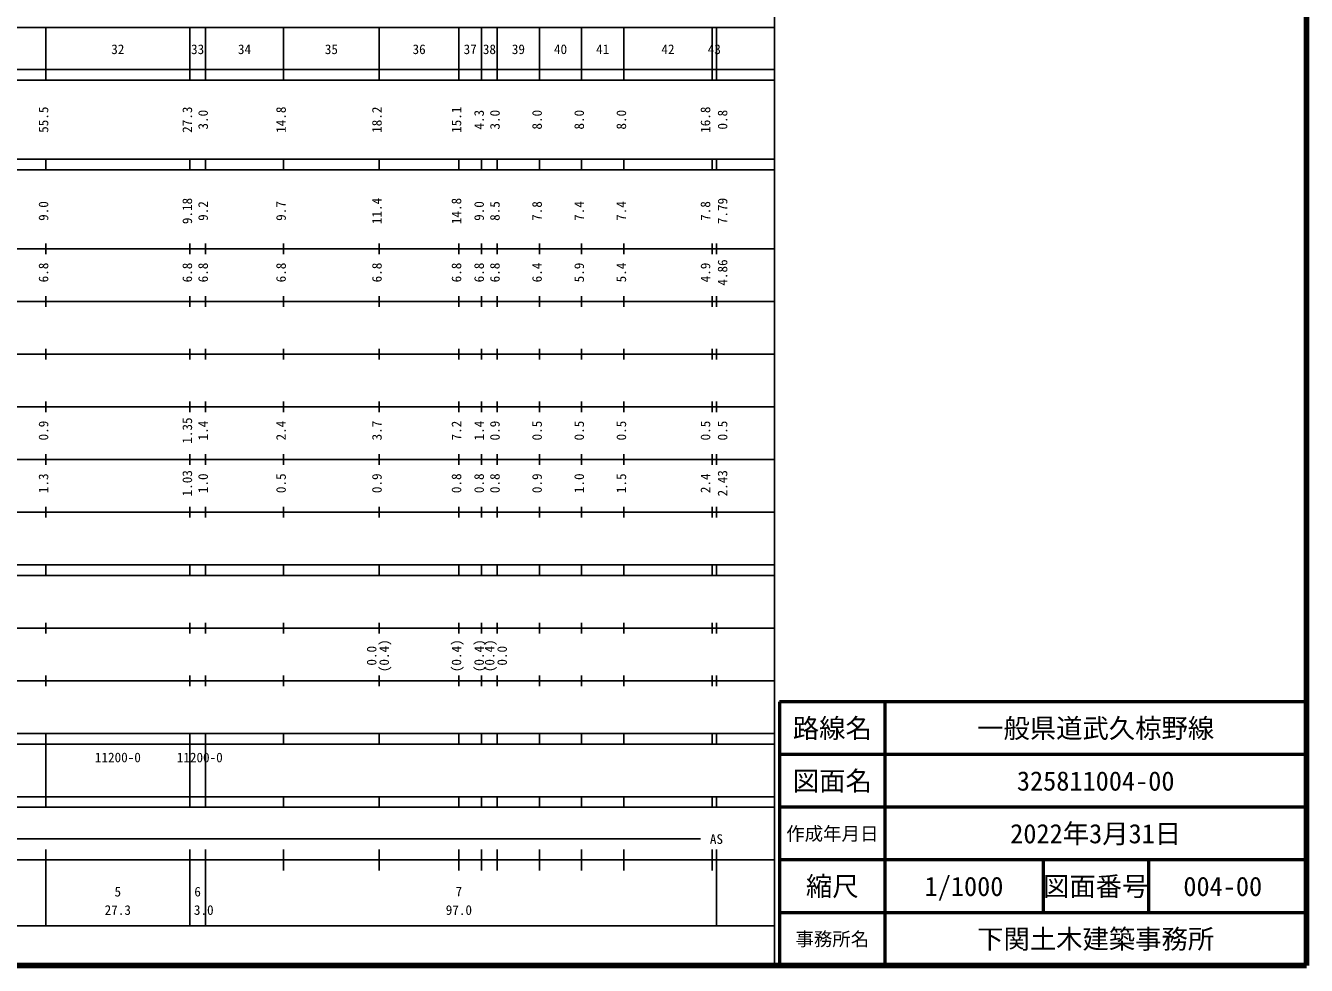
# Model space of a CAD drawing. Units: millimetres at full size, sheet at 1:1000; details may follow other scales. Extents: x 40000 to 680000, y 20000 to 380000.
# Drawn here: x 436848 to 680000, y 20000 to 198357 of the extents above; entities that cross this region are included whole.
import ezdxf
from ezdxf.enums import TextEntityAlignment as Align

# ---------------------------------------------------------------- set-up
doc = ezdxf.new("R2010")
doc.units = ezdxf.units.MM
doc.header["$LTSCALE"] = 1000
for name, color, linetype, lineweight in [('M-TTL', 2, 'Continuous', 140), ('M-TTL-BAND', 7, 'Continuous', 25), ('M-TTL-FRAM', 2, 'Continuous', 50), ('M-TTL-LINE', 7, 'Continuous', 50)]:
    doc.layers.add(name, color=color, linetype=linetype, lineweight=lineweight)
doc.layers.add('M-TTL-TXT', color=7, linetype='Continuous')
doc.styles.add('ＭＳ ゴシック', font='')
doc.styles.get('ＭＳ ゴシック').set_extended_font_data('MS Gothic')

msp = doc.modelspace()

# ---------------------------------------------------------------- linework, layer by layer
at = {"layer": 'M-TTL'}
for p, q in [((680000, 20000), (680000, 380000)), ((40000, 20000), (680000, 20000))]:
    msp.add_line(p, q, dxfattribs=at)
at = {"layer": 'M-TTL-BAND'}
for p, q in [((579000, 20000), (579000, 370000)), ((68000, 198000), (579000, 198000)), ((440700, 188000), (440700, 198000)), ((468000, 188000), (468000, 198000)), ((471000, 188000), (471000, 198000)), ((485800, 188000), (485800, 198000)), ((504000, 188000), (504000, 198000)), ((519100, 188000), (519100, 198000)), ((523400, 188000), (523400, 198000)), ((526400, 188000), (526400, 198000)), ((534400, 188000), (534400, 198000)), ((542400, 188000), (542400, 198000)), ((550400, 188000), (550400, 198000)), ((567200, 188000), (567200, 198000)), ((568000, 188000), (568000, 198000)), ((40000, 190000), (579000, 190000)), ((40000, 188000), (579000, 188000)), ((40000, 173000), (579000, 173000)), ((440700, 171000), (440700, 173000)), ((468000, 171000), (468000, 173000)), ((471000, 171000), (471000, 173000)), ((485800, 171000), (485800, 173000)), ((504000, 171000), (504000, 173000)), ((519100, 171000), (519100, 173000)), ((523400, 171000), (523400, 173000)), ((526400, 171000), (526400, 173000)), ((534400, 171000), (534400, 173000)), ((542400, 171000), (542400, 173000)), ((550400, 171000), (550400, 173000)), ((567200, 171000), (567200, 173000)), ((568000, 171000), (568000, 173000)), ((40000, 171000), (579000, 171000)), ((40000, 156000), (579000, 156000)), ((440700, 155000), (440700, 157000)), ((468000, 155000), (468000, 157000)), ((471000, 155000), (471000, 157000)), ((485800, 155000), (485800, 157000)), ((504000, 155000), (504000, 157000)), ((519100, 155000), (519100, 157000)), ((523400, 155000), (523400, 157000)), ((526400, 155000), (526400, 157000)), ((534400, 155000), (534400, 157000)), ((542400, 155000), (542400, 157000)), ((550400, 155000), (550400, 157000)), ((567200, 155000), (567200, 157000)), ((568000, 155000), (568000, 157000)), ((46000, 146000), (579000, 146000)), ((440700, 145000), (440700, 147000)), ((468000, 145000), (468000, 147000)), ((471000, 145000), (471000, 147000)), ((485800, 145000), (485800, 147000)), ((504000, 145000), (504000, 147000)), ((519100, 145000), (519100, 147000)), ((523400, 145000), (523400, 147000)), ((526400, 145000), (526400, 147000)), ((534400, 145000), (534400, 147000)), ((542400, 145000), (542400, 147000)), ((550400, 145000), (550400, 147000)), ((567200, 145000), (567200, 147000)), ((568000, 145000), (568000, 147000)), ((440700, 135000), (440700, 137000)), ((468000, 135000), (468000, 137000)), ((471000, 135000), (471000, 137000)), ((485800, 135000), (485800, 137000)), ((504000, 135000), (504000, 137000)), ((519100, 135000), (519100, 137000)), ((523400, 135000), (523400, 137000)), ((526400, 135000), (526400, 137000)), ((534400, 135000), (534400, 137000)), ((542400, 135000), (542400, 137000)), ((550400, 135000), (550400, 137000)), ((567200, 135000), (567200, 137000)), ((568000, 135000), (568000, 137000)), ((52000, 136000), (579000, 136000)), ((440700, 125000), (440700, 127000)), ((468000, 125000), (468000, 127000)), ((471000, 125000), (471000, 127000)), ((485800, 125000), (485800, 127000)), ((504000, 125000), (504000, 127000)), ((519100, 125000), (519100, 127000)), ((523400, 125000), (523400, 127000)), ((526400, 125000), (526400, 127000)), ((534400, 125000), (534400, 127000)), ((542400, 125000), (542400, 127000)), ((550400, 125000), (550400, 127000)), ((567200, 125000), (567200, 127000)), ((568000, 125000), (568000, 127000)), ((46000, 126000), (579000, 126000)), ((440700, 115000), (440700, 117000)), ((468000, 115000), (468000, 117000)), ((471000, 115000), (471000, 117000)), ((485800, 115000), (485800, 117000)), ((504000, 115000), (504000, 117000)), ((519100, 115000), (519100, 117000)), ((523400, 115000), (523400, 117000)), ((526400, 115000), (526400, 117000)), ((534400, 115000), (534400, 117000)), ((542400, 115000), (542400, 117000)), ((550400, 115000), (550400, 117000)), ((567200, 115000), (567200, 117000)), ((568000, 115000), (568000, 117000)), ((52000, 116000), (579000, 116000)), ((440700, 105000), (440700, 107000)), ((468000, 105000), (468000, 107000)), ((471000, 105000), (471000, 107000)), ((485800, 105000), (485800, 107000)), ((504000, 105000), (504000, 107000)), ((519100, 105000), (519100, 107000)), ((523400, 105000), (523400, 107000)), ((526400, 105000), (526400, 107000)), ((534400, 105000), (534400, 107000)), ((542400, 105000), (542400, 107000)), ((550400, 105000), (550400, 107000)), ((567200, 105000), (567200, 107000)), ((568000, 105000), (568000, 107000)), ((46000, 106000), (579000, 106000)), ((40000, 96000), (579000, 96000)), ((440700, 94000), (440700, 96000)), ((468000, 94000), (468000, 96000)), ((471000, 94000), (471000, 96000)), ((485800, 94000), (485800, 96000)), ((504000, 94000), (504000, 96000)), ((519100, 94000), (519100, 96000)), ((523400, 94000), (523400, 96000)), ((526400, 94000), (526400, 96000)), ((534400, 94000), (534400, 96000)), ((542400, 94000), (542400, 96000)), ((550400, 94000), (550400, 96000)), ((567200, 94000), (567200, 96000)), ((568000, 94000), (568000, 96000)), ((40000, 94000), (579000, 94000)), ((49000, 84000), (579000, 84000)), ((440700, 83000), (440700, 85000)), ((468000, 83000), (468000, 85000)), ((471000, 83000), (471000, 85000)), ((485800, 83000), (485800, 85000)), ((504000, 83000), (504000, 85000)), ((519100, 83000), (519100, 85000)), ((523400, 83000), (523400, 85000)), ((526400, 83000), (526400, 85000)), ((534400, 83000), (534400, 85000)), ((542400, 83000), (542400, 85000)), ((550400, 83000), (550400, 85000)), ((567200, 83000), (567200, 85000)), ((568000, 83000), (568000, 85000)), ((40000, 74000), (579000, 74000)), ((440700, 73000), (440700, 75000)), ((468000, 73000), (468000, 75000)), ((471000, 73000), (471000, 75000)), ((485800, 73000), (485800, 75000)), ((504000, 73000), (504000, 75000)), ((519100, 73000), (519100, 75000)), ((523400, 73000), (523400, 75000)), ((526400, 73000), (526400, 75000)), ((534400, 73000), (534400, 75000)), ((542400, 73000), (542400, 75000)), ((550400, 73000), (550400, 75000)), ((567200, 73000), (567200, 75000)), ((568000, 73000), (568000, 75000)), ((40000, 64000), (579000, 64000)), ((440700, 62000), (440700, 64000)), ((468000, 62000), (468000, 64000)), ((471000, 62000), (471000, 64000)), ((485800, 62000), (485800, 64000)), ((504000, 62000), (504000, 64000)), ((519100, 62000), (519100, 64000)), ((523400, 62000), (523400, 64000)), ((526400, 62000), (526400, 64000)), ((534400, 62000), (534400, 64000)), ((542400, 62000), (542400, 64000)), ((550400, 62000), (550400, 64000)), ((567200, 62000), (567200, 64000)), ((568000, 62000), (568000, 64000)), ((40000, 62000), (579000, 62000)), ((440700, 52000), (440700, 62000)), ((468000, 52000), (468000, 62000)), ((468000, 52000), (468000, 62000)), ((471000, 52000), (471000, 62000)), ((40000, 52000), (579000, 52000)), ((440700, 50000), (440700, 52000)), ((468000, 50000), (468000, 52000)), ((471000, 50000), (471000, 52000)), ((485800, 50000), (485800, 52000)), ((504000, 50000), (504000, 52000)), ((519100, 50000), (519100, 52000)), ((523400, 50000), (523400, 52000)), ((526400, 50000), (526400, 52000)), ((534400, 50000), (534400, 52000)), ((542400, 50000), (542400, 52000)), ((550400, 50000), (550400, 52000)), ((567200, 50000), (567200, 52000)), ((568000, 50000), (568000, 52000)), ((40000, 50000), (579000, 50000)), ((71000, 44000), (565000, 44000)), ((440700, 27500), (440700, 42000)), ((468000, 27500), (468000, 42000)), ((471000, 27500), (471000, 42000)), ((485800, 38000), (485800, 42000)), ((504000, 38000), (504000, 42000)), ((519100, 38000), (519100, 42000)), ((523400, 38000), (523400, 42000)), ((526400, 38000), (526400, 42000)), ((534400, 38000), (534400, 42000)), ((542400, 38000), (542400, 42000)), ((550400, 38000), (550400, 42000)), ((567200, 38000), (567200, 42000)), ((568000, 27500), (568000, 42000)), ((40000, 40000), (579000, 40000)), ((68000, 27500), (579000, 27500))]:
    msp.add_line(p, q, dxfattribs=at)
at = {"layer": 'M-TTL-FRAM'}
for p, q in [((680000, 70000), (580000, 70000)), ((580000, 70000), (580000, 20000))]:
    msp.add_line(p, q, dxfattribs=at)
at = {"layer": 'M-TTL-LINE'}
for p, q in [((600000, 70000), (600000, 20000)), ((680000, 60000), (580000, 60000)), ((680000, 50000), (580000, 50000)), ((680000, 40000), (580000, 40000)), ((630000, 40000), (630000, 30000)), ((650000, 40000), (650000, 30000)), ((680000, 30000), (580000, 30000))]:
    msp.add_line(p, q, dxfattribs=at)

# ---------------------------------------------------------------- texts
at = {"layer": 'M-TTL-BAND', "style": 'ＭＳ ゴシック'}
for s, p in [('32', (454350, 192405)), ('33', (469500, 192405)), ('34', (478400, 192405)), ('35', (494900, 192405)), ('36', (511550, 192405)), ('37', (521250, 192405)), ('38', (524900, 192405)), ('39', (530400, 192405)), ('40', (538400, 192405)), ('41', (546400, 192405)), ('42', (558800, 192405)), ('43', (567600, 192405)), ('AS', (568000, 42500)), ('5', (454350, 32523)), ('6', (469500, 32523)), ('7', (519100, 32523)), ('27.3', (454350, 29033)), ('3.0', (470666, 29033)), ('97.0', (519100, 29033))]:
    msp.add_text(s, height=1833, dxfattribs=at).set_placement(p, align=Align.BOTTOM_CENTER)
for s, p in [('55.5', (441700, 180500)), ('27.3', (469000, 180500)), ('14.8', (486800, 180500)), ('18.2', (505000, 180500)), ('15.1', (520100, 180500)), ('16.8', (567370, 180500)), ('3.0', (472000, 180500)), ('4.3', (524400, 180500)), ('3.0', (527400, 180500)), ('8.0', (535400, 180500)), ('8.0', (543400, 180500)), ('8.0', (551400, 180500)), ('0.8', (570620, 180500)), ('9.18', (469000, 163174)), ('11.4', (505000, 163174)), ('14.8', (520100, 163174)), ('7.79', (570620, 163174)), ('9.0', (441700, 163174)), ('9.2', (472000, 163174)), ('9.7', (486800, 163174)), ('9.0', (524400, 163174)), ('8.5', (527400, 163174)), ('7.8', (535400, 163174)), ('7.4', (543400, 163174)), ('7.4', (551400, 163174)), ('7.8', (567370, 163174)), ('6.8', (441700, 151500)), ('6.8', (469000, 151500)), ('6.8', (472000, 151500)), ('6.8', (486800, 151500)), ('6.8', (505000, 151500)), ('6.8', (520100, 151500)), ('6.8', (524400, 151500)), ('6.8', (527400, 151500)), ('6.4', (535400, 151500)), ('5.9', (543400, 151500)), ('5.4', (551400, 151500)), ('4.9', (567370, 151500)), ('4.86', (570620, 151500)), ('0.9', (441700, 121500)), ('1.35', (469000, 121500)), ('1.4', (472000, 121500)), ('2.4', (486800, 121500)), ('3.7', (505000, 121500)), ('7.2', (520100, 121500)), ('1.4', (524400, 121500)), ('0.9', (527400, 121500)), ('0.5', (535400, 121500)), ('0.5', (543400, 121500)), ('0.5', (551400, 121500)), ('0.5', (567370, 121500)), ('0.5', (570620, 121500)), ('1.3', (441700, 111500)), ('1.03', (469000, 111500)), ('1.0', (472000, 111500)), ('0.5', (486800, 111500)), ('0.9', (505000, 111500)), ('0.8', (520100, 111500)), ('0.8', (524400, 111500)), ('0.8', (527400, 111500)), ('0.9', (535400, 111500)), ('1.0', (543400, 111500)), ('1.5', (551400, 111500)), ('2.4', (567370, 111500)), ('2.43', (570620, 111500)), ('0.0', (504000, 78764)), ('(0.4)', (506370, 78764)), ('(0.4)', (520100, 78764)), ('(0.4)', (524400, 78764)), ('(0.4)', (526400, 78764)), ('0.0', (528770, 78764))]:
    msp.add_text(s, height=1833, rotation=90, dxfattribs=at).set_placement(p, align=Align.BOTTOM_CENTER)
for p in [(450000, 58000), (465544, 57991)]:
    msp.add_text('11200-0', height=1833, dxfattribs=at).set_placement(p, align=Align.BOTTOM_LEFT)
at = {"layer": 'M-TTL-TXT', "style": 'ＭＳ ゴシック'}
for s, height, p in [('路線名', 3666, (590000, 65000)), ('路線名', 3666, (590000, 65000)), ('一般県道武久椋野線', 3666, (640000, 65000)), ('図面名', 3666, (590000, 55000)), ('図面名', 3666, (590000, 55000)), ('325811004-00', 3666, (640000, 55000)), ('作成年月日', 2566, (590000, 45000)), ('作成年月日', 2566, (590000, 45000)), ('2022年3月31日', 3666, (640000, 45000)), ('縮尺', 3666, (590000, 35000)), ('縮尺', 3666, (590000, 35000)), ('1/1000', 3666, (615000, 35000)), ('図面番号', 3666, (640000, 35000)), ('図面番号', 3666, (640000, 35000)), ('004-00', 3666, (664125, 35000)), ('下関土木建築事務所', 3666, (640000, 25000)), ('事務所名', 2566, (590000, 25000)), ('事務所名', 2566, (590000, 25000))]:
    msp.add_text(s, height=height, dxfattribs=at).set_placement(p, align=Align.MIDDLE_CENTER)

doc.saveas('drawing.dxf')
